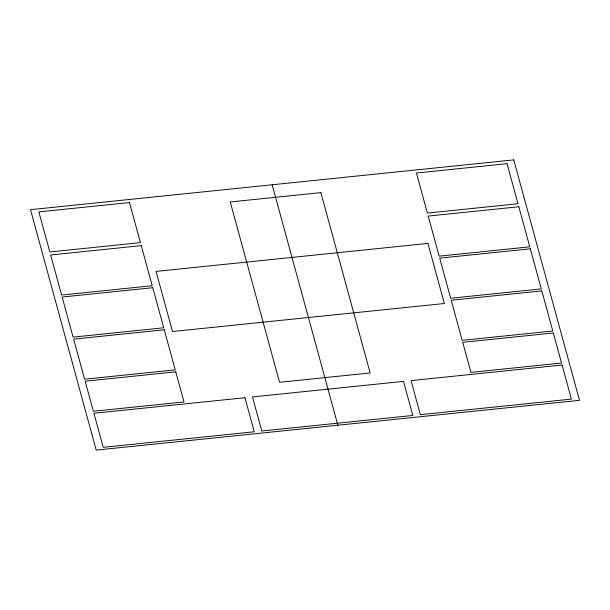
<?xml version="1.0" encoding="UTF-8"?>
<svg xmlns="http://www.w3.org/2000/svg" width="610" height="610" viewBox="0 0 610 610"><rect width="100%" height="100%" fill="white"/><g stroke="black" fill="none" stroke-linecap="round" stroke-linejoin="round"><path stroke-width="0.91" d="M272.136 184.777L337.864 425.223M513.772 159.889L30.5 209.665L96.227 450.111L579.5 400.335L513.772 159.889M129.488 202.558L38.872 211.891L49.829 251.968L140.437 242.635L129.488 202.558M507.047 163.678L416.432 173.011L427.389 213.081L517.997 203.748L507.047 163.678M320.868 192.638L230.252 201.971L279.548 382.302L370.163 372.969L320.868 192.638M141.261 245.639L50.645 254.972L61.602 295.049L152.218 285.716L141.261 245.639M518.82 206.752L428.205 216.085L439.162 256.162L529.777 246.829L518.82 206.752M427.915 243.413L156.069 271.412L172.5 331.52L444.347 303.521L427.915 243.413M152.767 287.714L62.151 297.047L73.101 337.124L163.716 327.791L152.767 287.714M530.326 248.834L439.711 258.167L450.66 298.237L541.276 288.904L530.326 248.834M164.265 329.796L73.65 339.129L84.607 379.199L175.222 369.866L164.265 329.796M541.825 290.909L451.209 300.242L462.166 340.319L552.782 330.986L541.825 290.909M175.772 371.871L85.156 381.204L93.368 411.262L183.984 401.929L175.772 371.871M553.323 332.984L462.716 342.317L470.928 372.375L561.543 363.041L553.323 332.984M244.938 397.712L93.917 413.267L103.227 447.328L254.248 431.773L244.938 397.712M403.515 381.38L252.494 396.935L261.804 430.995L412.825 415.44L403.515 381.38M562.092 365.047L411.064 380.602L420.374 414.663L571.402 399.108L562.092 365.047"/></g></svg>
